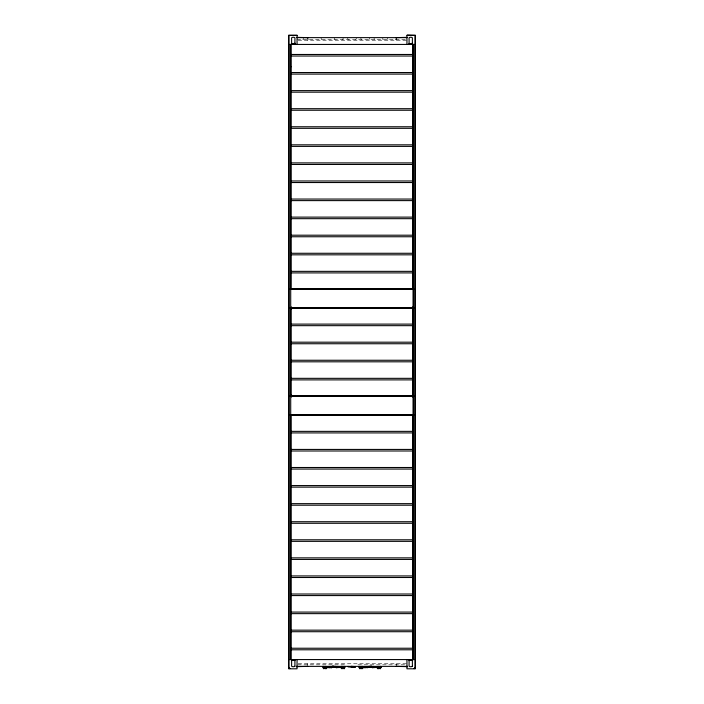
<?xml version="1.0" encoding="UTF-8"?>
<svg xmlns="http://www.w3.org/2000/svg" width="704" height="704" viewBox="0 0 704 704"><rect width="100%" height="100%" fill="white"/><g stroke="black" fill="none" stroke-linecap="round" stroke-linejoin="round"><path stroke-width="0.53" stroke-dasharray="3.52 2.64" d="M302.808 39.442L303.591 38.148M342.522 39.442L343.306 38.148M355.766 39.442L356.541 38.148M369.002 39.442L369.785 38.148M382.237 39.442L383.02 38.148M395.481 39.442L396.255 38.148M297.053 39.442L405.988 39.442M298.153 40.225L406.683 40.225M298.153 663.775L406.683 663.775M297.818 664.814L346.025 664.814M357.975 664.814L406.182 664.814M387.174 38.148L387.957 39.442M373.938 38.148L374.713 39.442M360.694 38.148L361.478 39.442M347.459 38.148L348.234 39.442M334.215 38.148L334.998 39.442M320.98 38.148L321.763 39.442M307.745 38.148L308.519 39.442M396.299 37.365L396.299 40.225M396.299 663.775L396.299 666.635M307.701 37.365L307.701 40.225M307.701 663.775L307.701 665.685"/><path stroke-width="1.06" d="M288.904 659.56L288.904 44.44M290.717 632.746L290.717 631.963M290.717 67.1L290.717 66.326M290.981 659.56L290.981 415.096L413.019 415.096L413.019 659.56M290.981 324.113L290.981 308.114L413.019 308.114L413.019 395.886L290.981 395.886L290.981 324.113L413.019 324.113M413.019 44.44L413.019 288.904L290.981 288.904L290.981 44.44M334.699 666.864L334.831 667.383L335.324 666.864M370.797 666.116L370.929 667.383L371.422 666.116M413.802 668.536L415.096 668.536L415.096 35.464L406.947 35.2L415.36 35.2L415.36 44.44L288.64 44.44L288.64 35.2L297.053 35.2L297.053 44.44M415.096 659.56L415.096 44.44M288.983 667.436L288.983 668.087M415.017 668.087L415.017 667.436M340.085 667.295L336.01 667.63L341.792 667.295M326.119 667.63L329.78 667.63L330.722 666.688C335.834 665.245 337.542 667.902 341.792 667.63M376.182 667.295L372.108 667.63L377.881 667.374M363.915 667.295L367.55 667.709L368.94 666.688L367.884 667.374L362.208 667.63L365.869 667.63L366.819 666.688C371.932 665.245 373.639 667.902 377.881 667.63M327.818 667.295L331.452 667.709L332.323 667.207M325.406 667.894L324.06 667.894M341.739 666.371L341.59 668.668L342.522 668.413M343.842 667.894L342.496 667.894M361.504 667.894L360.158 667.894M379.94 667.894L378.594 667.894M378.62 668.413L377.678 668.668L378.62 668.518M324.342 666.978L323.048 667.691L326.938 667.691L324.342 666.978L324.447 668.43L325.019 668.43L325.125 666.978M359.137 667.313L363.035 667.313L361.222 668.017L359.137 667.691M380.952 667.691L377.062 667.691L378.875 666.978L380.952 667.313M325.38 668.149L326.172 668.008L326.172 666.89L322.995 666.89M342.778 666.978L340.965 667.691L344.863 667.691L342.778 666.978L342.883 668.43L343.455 668.43L343.561 666.978M362.27 668.008L361.478 668.668M297.053 35.464L288.904 35.464L288.904 668.536L290.198 668.536M297.053 37.365L307.956 37.629M406.947 37.365L396.044 37.629M297.053 37.629L406.947 37.629M291.342 43.692L295.293 43.692M408.707 43.692L412.658 43.692M290.981 54.472L413.019 54.472M290.981 56.03L413.019 56.03M290.981 72.538L413.019 72.538M290.981 74.096L413.019 74.096M290.981 90.614L413.019 90.614M290.981 92.171L413.019 92.171M290.981 108.689L413.019 108.689M290.981 110.246L413.019 110.246M290.981 126.764L413.019 126.764M290.981 128.322L413.019 128.322M290.981 144.83L413.019 144.83M290.981 146.388L413.019 146.388M290.981 162.906L413.019 162.906M290.981 164.463L413.019 164.463M290.981 180.981L413.019 180.981M290.981 182.538L413.019 182.538M290.981 199.056L413.019 199.056M290.981 200.614L413.019 200.614M290.981 217.122L413.019 217.122M290.981 218.68L413.019 218.68M290.981 235.198L413.019 235.198M290.981 236.755L413.019 236.755M290.981 253.273L413.019 253.273M290.981 254.83L413.019 254.83M290.981 271.348L413.019 271.348M290.981 272.906L413.019 272.906M289.995 289.159L414.005 289.159M289.995 307.859L414.005 307.859M290.981 325.67L413.019 325.67M290.981 342.188L413.019 342.188M290.981 343.746L413.019 343.746M290.981 360.254L413.019 360.254M290.981 361.812L413.019 361.812M290.981 378.33L413.019 378.33M290.981 379.887L413.019 379.887M289.995 396.141L414.005 396.141M289.995 414.841L414.005 414.841M290.981 431.358L413.019 431.358M290.981 432.916L413.019 432.916M290.981 449.425L413.019 449.425M290.981 450.991L413.019 450.991M290.981 467.5L413.019 467.5M290.981 469.058L413.019 469.058M290.981 485.575L413.019 485.575M290.981 487.133L413.019 487.133M290.981 503.65L413.019 503.65M290.981 505.208L413.019 505.208M290.981 521.726L413.019 521.726M290.981 523.283L413.019 523.283M290.981 539.792L413.019 539.792M290.981 541.35L413.019 541.35M290.981 557.867L413.019 557.867M290.981 559.425L413.019 559.425M290.981 575.942L413.019 575.942M290.981 577.5L413.019 577.5M290.981 594.018L413.019 594.018M290.981 595.575L413.019 595.575M290.981 612.084L413.019 612.084M290.981 613.642L413.019 613.642M290.981 630.159L413.019 630.159M290.981 631.717L413.019 631.717M290.981 648.234L413.019 648.234M290.981 649.792L413.019 649.792M291.342 660.308L295.293 660.308M408.707 660.308L412.658 660.308M296.481 666.371L407.466 666.371M297.053 666.635L307.956 666.371M322.661 666.635L323.699 666.635M326.295 666.635L326.814 666.635M341.097 666.635L341.836 666.635M344.599 666.635L345.25 666.635M358.75 666.635L359.401 666.635M362.164 666.635L362.903 666.635M377.186 666.635L377.705 666.635M380.301 666.635L381.339 666.635M406.947 666.635L396.044 666.371M322.916 666.714L323.435 666.714M341.352 666.714L341.836 666.714M362.164 666.714L362.648 666.714M380.565 666.714L381.084 666.714M332.578 666.864L333.203 666.864M341.73 666.89L344.907 666.89M351.058 666.89L351.058 666.371L355.379 666.917L355.379 667.436L348.102 666.89L348.102 666.371M359.093 666.89L362.27 666.89M370.797 666.864L371.422 666.864M381.005 666.89L377.828 666.89L377.828 668.008L378.62 668.149M330.202 667.207L337.7 667.207M366.3 667.207L373.798 667.207M326.119 667.374L331.892 667.63M325.38 668.413L326.322 668.668L325.38 668.518M361.478 668.413L362.41 668.668L362.261 666.371M341.739 668.518L342.522 668.518M361.478 668.518L362.261 668.518M341.73 668.008L342.522 668.668M353.232 666.486L352.783 666.371A4.497 3.177 -90 0 1 351.217 666.371M373.278 666.688L374.22 667.63M337.181 666.688L338.131 667.63M336.116 667.374L335.174 666.424L336.01 667.63M366.819 666.688L365.869 667.63M330.722 666.688L329.78 667.63M412.5 306.962L412.5 309.162M412.5 394.838L412.5 397.038M407.264 666.371L407.264 666.864M406.947 35.464L406.947 44.44M406.947 659.56L406.947 668.8L415.36 668.8L415.36 659.56L288.64 659.56L288.64 668.8L297.053 668.8L297.053 659.56M380.6 666.89L380.6 666.371L380.565 668.668L379.914 668.668L379.914 666.89M379.658 666.978L379.553 668.43L378.981 668.43L378.875 666.978M378.62 666.89L378.62 668.668M378.101 666.371L378.101 666.89M377.212 667.242L377.212 667.762M369.301 666.864L369.169 667.383L368.676 666.864M362.886 667.242L362.886 667.762M362.78 667.269L362.78 667.735M361.997 666.371L361.997 666.89M361.222 666.978L361.117 668.43L360.545 668.43L360.439 666.978M360.184 666.89L360.184 668.668L359.533 668.668L359.304 666.371L359.498 666.89M352.273 666.917L352.273 667.436M344.502 666.89L344.696 666.371L344.467 668.668L343.816 668.668L343.816 666.89M342.003 666.371L342.003 666.89M341.114 667.242L341.114 667.762M333.203 666.116L333.071 667.383L332.578 666.116M326.788 667.242L326.788 667.762M326.682 667.269L326.682 667.735M325.899 666.371L325.899 666.89M325.38 666.89L325.38 668.668M324.086 666.89L324.086 668.668L323.435 668.668L323.215 666.371L323.4 666.89M296.736 666.371L296.736 666.864M291.5 306.962L291.5 309.162M291.5 394.838L291.5 397.038M290.717 44.44L290.717 659.56M380.301 667.498A1.038 1.038 0 0 1 378.365 668.017M325.635 668.017A1.038 1.038 0 0 1 323.699 667.498M361.346 668.404A1.038 1.038 0 0 1 359.788 667.498M344.212 667.498A1.038 1.038 0 0 1 342.654 668.404M413.283 44.44L413.283 659.56L413.283 44.44M380.846 666.89L380.785 666.371L380.785 666.89M412.386 43.173L412.386 37.77A2.878 2.878 0 0 0 409.086 37.77L409.086 43.173A2.878 2.878 0 0 0 412.386 43.173M412.386 666.23L412.386 660.827A2.878 2.878 0 0 0 409.086 660.827L409.086 666.23A2.878 2.878 0 0 0 412.386 666.23M294.914 43.173L294.914 37.77A2.878 2.878 0 0 0 291.614 37.77L291.614 43.173A2.878 2.878 0 0 0 294.914 43.173M294.914 666.23L294.914 660.827A2.878 2.878 0 0 0 291.614 660.827L291.614 666.23A2.878 2.878 0 0 0 294.914 666.23"/></g></svg>
